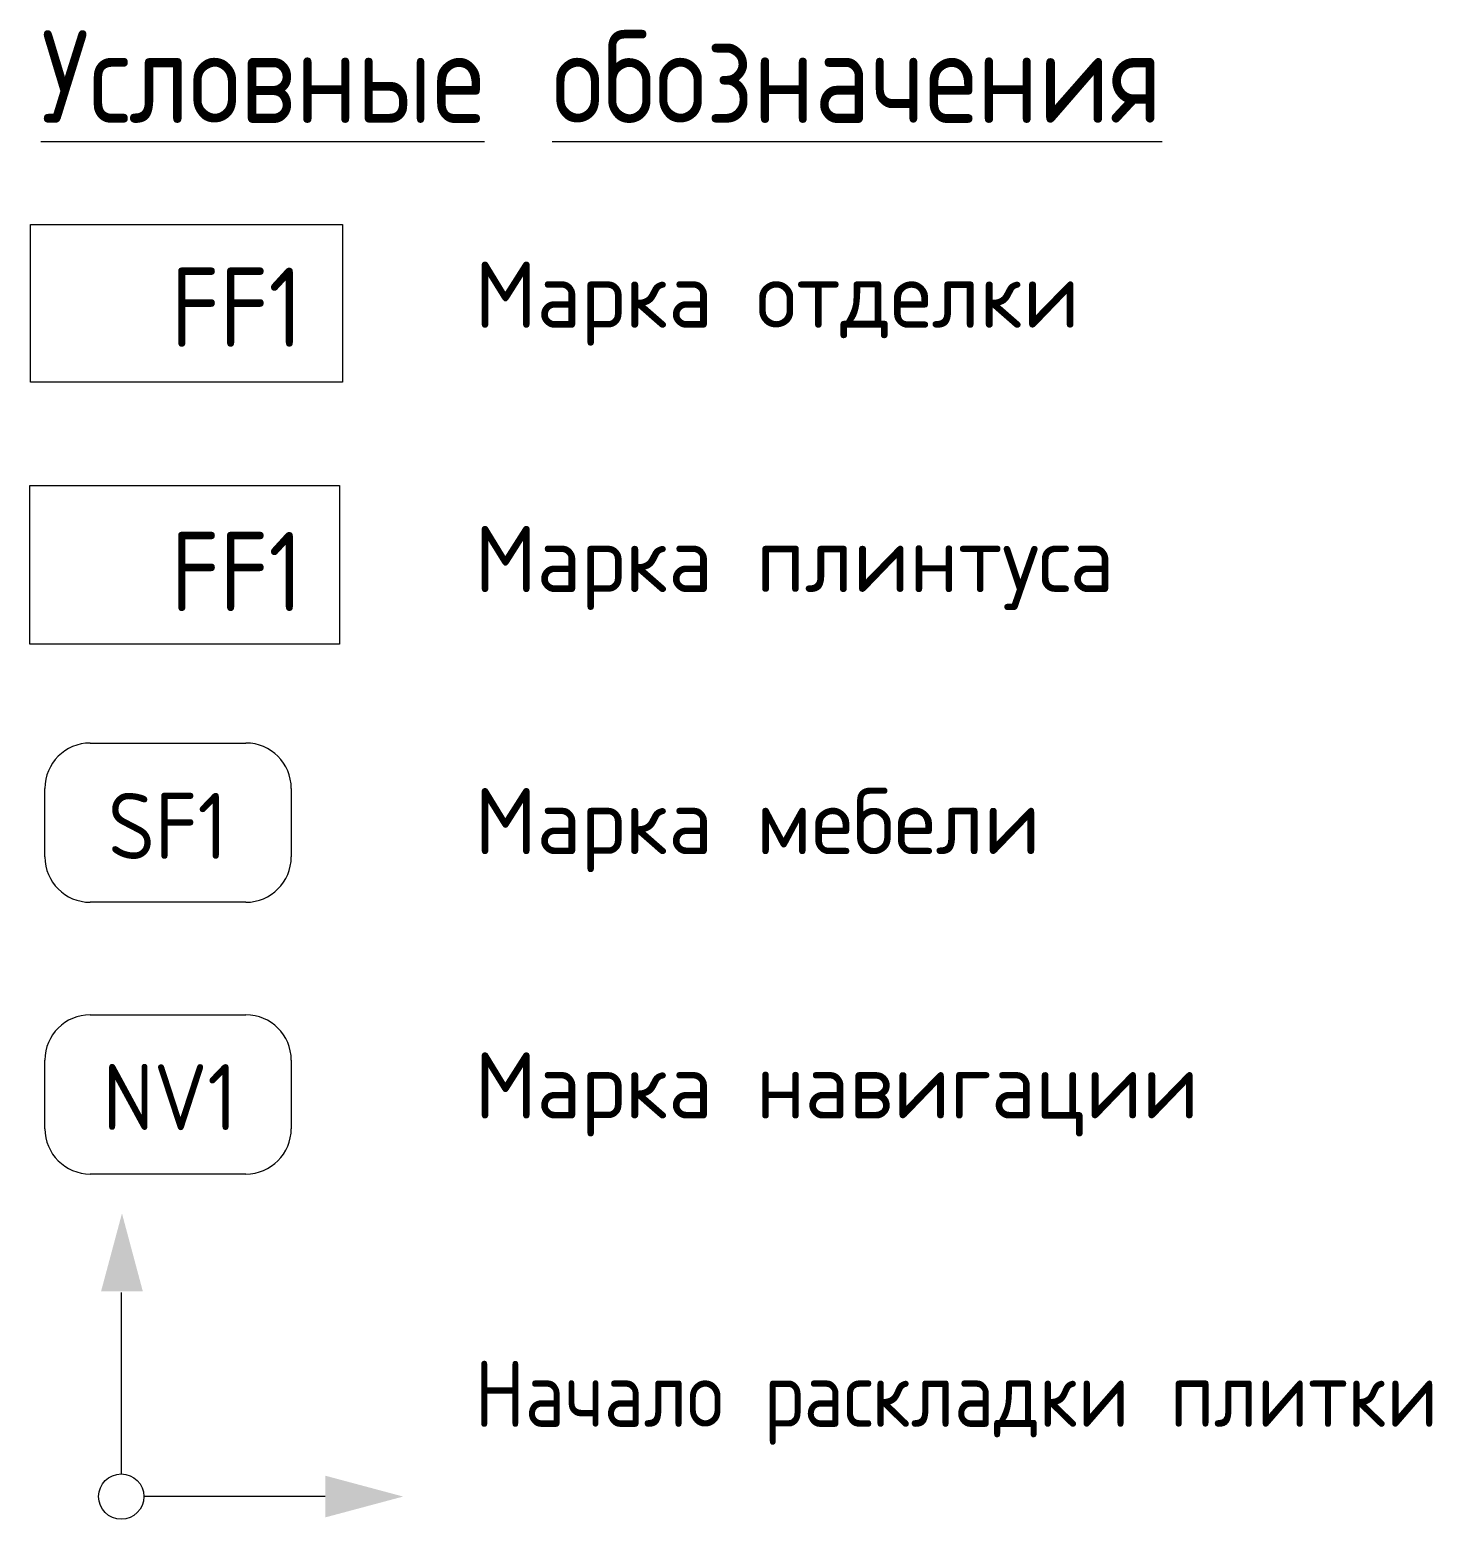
# Model space of a CAD drawing. Header units: millimetres. Extents: x 108096 to 167894, y -1987 to 21700.
# Drawn here: x 122164 to 125879, y -1987 to 1957 of the extents above; entities that cross this region are included whole.
import ezdxf

# ---------------------------------------------------------------- set-up
doc = ezdxf.new("R2010")
doc.units = ezdxf.units.MM
doc.layers.add('A-DETL', color=7, linetype='Continuous', lineweight=9)
doc.layers.add('G-ANNO-TEXT', color=7, linetype='Continuous', lineweight=9)
for name, color, linetype, lineweight, true_color in [('A-DETL-GENF-1', 1, 'Continuous', 9, 0xff0000), ('G-ANNO-TEXT-1', 7, 'Continuous', 9, 0x3c3c3c), ('G-ANNO-TEXT-2', 7, 'Continuous', 9, 0x008000), ('G-ANNO-TEXT-3', 1, 'Continuous', 9, 0xff0000)]:
    doc.layers.add(name, color=color, linetype=linetype, lineweight=lineweight, true_color=true_color)
doc.styles.add('GOST Common_1', font='GOST_Common.ttf', dxfattribs={"height": 175})
doc.styles.add('GOST Common_2', font='GOST_Common.ttf', dxfattribs={"width": 0.9, "height": 210})
doc.styles.add('GOST Common_3', font='GOST_Common.ttf', dxfattribs={"width": 0.9, "height": 245})
doc.styles.add('GOST Common_4', font='GOST_Common.ttf', dxfattribs={"width": 0.9, "height": 175})
doc.styles.add('ISOCPEUR_1', font='isocpeur.ttf', dxfattribs={"width": 0.9, "height": 175})

msp = doc.modelspace()

# ---------------------------------------------------------------- hatches: boundary and pattern name
at = {"layer": 'A-DETL-GENF-1'}
for points in [[(122353.1, -1383.9), (122463.8, -1383.9), (122408.5, -1177.4)], [(122946.7, -1982.5), (123153.2, -1927.2), (122946.7, -1871.9)]]:
    msp.add_hatch(color=256, dxfattribs=at).paths.add_polyline_path(points)

# ---------------------------------------------------------------- linework, layer by layer
at = {"layer": 'A-DETL'}
for p, q in [((122164.3, 750.1), (122984.3, 750.1)), ((122164.3, 330.1), (122164.3, 750.1)), ((122984.3, 750.1), (122984.3, 330.1)), ((122984.3, 330.1), (122164.3, 330.1)), ((122324.3, 68.3), (122736.8, 68.3)), ((122204.3, -233.3), (122204.3, -51.7)), ((122856.8, -51.7), (122856.8, -233.3)), ((122736.8, -353.3), (122324.3, -353.3)), ((122324.3, -651.3), (122736.8, -651.3)), ((122204.3, -953), (122204.3, -771.3)), ((122856.8, -771.3), (122856.8, -953)), ((122736.8, -1073), (122324.3, -1073)), ((122406.7, -1387.2), (122406.7, -1867.2)), ((122946.7, -1927.2), (122466.7, -1927.2))]:
    msp.add_line(p, q, dxfattribs=at)
msp.add_circle((122406.7, -1927.2), 60, dxfattribs=at)
for centre, start, end in [((122324.3, -51.7), 90, 180), ((122736.8, -51.7), 0, 90), ((122324.3, -233.3), 180, 270), ((122736.8, -233.3), 270, 0), ((122324.3, -771.3), 90, 180), ((122736.8, -771.3), 0, 90), ((122324.3, -953), 180, 270), ((122736.8, -953), 270, 0)]:
    msp.add_arc(centre, 120, start, end, dxfattribs=at)
at = {"layer": 'G-ANNO-TEXT-1', "flags": 128}
msp.add_lwpolyline([(122165.9, 1441.6), (122993, 1441.6), (122993, 1024.4), (122165.9, 1024.4)], close=True, dxfattribs=at)

# ---------------------------------------------------------------- texts
at = {"layer": 'G-ANNO-TEXT', "attachment_point": 1}
for s, insert, char_height, width, style in [('\\LУсловные', (122193.9, 1955.6), 245, 1550.544, 'GOST Common_3'), ('\\L\\fGOST Common|b0|i0|c204|p34|;\\W.9;\\L ', (123473.2, 1955.6), 245, 90.911, 'GOST Common_3'), ('\\Lобозначения', (123548.2, 1955.6), 245, 2111.164, 'GOST Common_3'), ('Начало', (123342.6, -1567.6), 175, 863.658, 'GOST Common_4'), ('\\fGOST Common|b0|i0|c204|p34|;\\W.9; ', (124055.2, -1567.6), 175, 65.658, 'GOST Common_4'), ('\\fGOST Common|b0|i0|c204|p34|;\\W.9; ', (125130.3, -1567.6), 175, 65.658, 'GOST Common_4'), ('раскладки', (124109.3, -1567.6), 175, 1237.405, 'GOST Common_4'), ('плитки', (125184.5, -1567.6), 175, 853.557, 'GOST Common_4')]:
    msp.add_mtext(s, dxfattribs=dict(at, insert=insert, char_height=char_height, width=width, style=style))
at = {"layer": 'G-ANNO-TEXT-1', "attachment_point": 1}
for s, insert, char_height, width, style in [('Марка', (123342.6, 1343.2), 175, 830.548, 'GOST Common_1'), ('\\fGOST Common|b0|i0|c204|p34|; ', (124027.8, 1343.2), 175, 72.954, 'GOST Common_1'), ('   FF1   ', (122193.9, 1327.3), 210, 929.316, 'GOST Common_2'), ('отделки', (124088, 1343.2), 175, 1099.915, 'GOST Common_1'), ('Марка', (123342.6, 643.2), 175, 830.548, 'GOST Common_1'), ('\\fGOST Common|b0|i0|c204|p34|; ', (124027.8, 643.2), 175, 72.954, 'GOST Common_1'), ('плинтуса', (124088, 643.2), 175, 1245.822, 'GOST Common_1'), ('Марка', (123342.6, -50.9), 175, 830.548, 'GOST Common_1'), ('\\fGOST Common|b0|i0|c204|p34|; ', (124027.8, -50.9), 175, 72.954, 'GOST Common_1'), ('мебели', (124088, -50.9), 175, 925.949, 'GOST Common_1'), ('Марка', (123342.6, -750.9), 175, 830.548, 'GOST Common_1'), ('\\fGOST Common|b0|i0|c204|p34|; ', (124027.8, -750.9), 175, 72.954, 'GOST Common_1'), ('навигации', (124088, -750.9), 175, 1414.177, 'GOST Common_1')]:
    msp.add_mtext(s, dxfattribs=dict(at, insert=insert, char_height=char_height, width=width, style=style))
at = {"layer": 'G-ANNO-TEXT-2', "char_height": 175, "attachment_point": 1, "style": 'ISOCPEUR_1'}
for s, insert, width in [('SF1', (122371.3, -63.7), 383.848), ('NV1', (122357.4, -782), 419.202)]:
    msp.add_mtext(s, dxfattribs=dict(at, insert=insert, width=width))
at = {"layer": 'G-ANNO-TEXT-3', "insert": (122193.9, 627.3), "char_height": 210, "width": 929.316, "attachment_point": 1, "style": 'GOST Common_2'}
msp.add_mtext('   FF1   ', dxfattribs=at)

doc.saveas('drawing.dxf')
